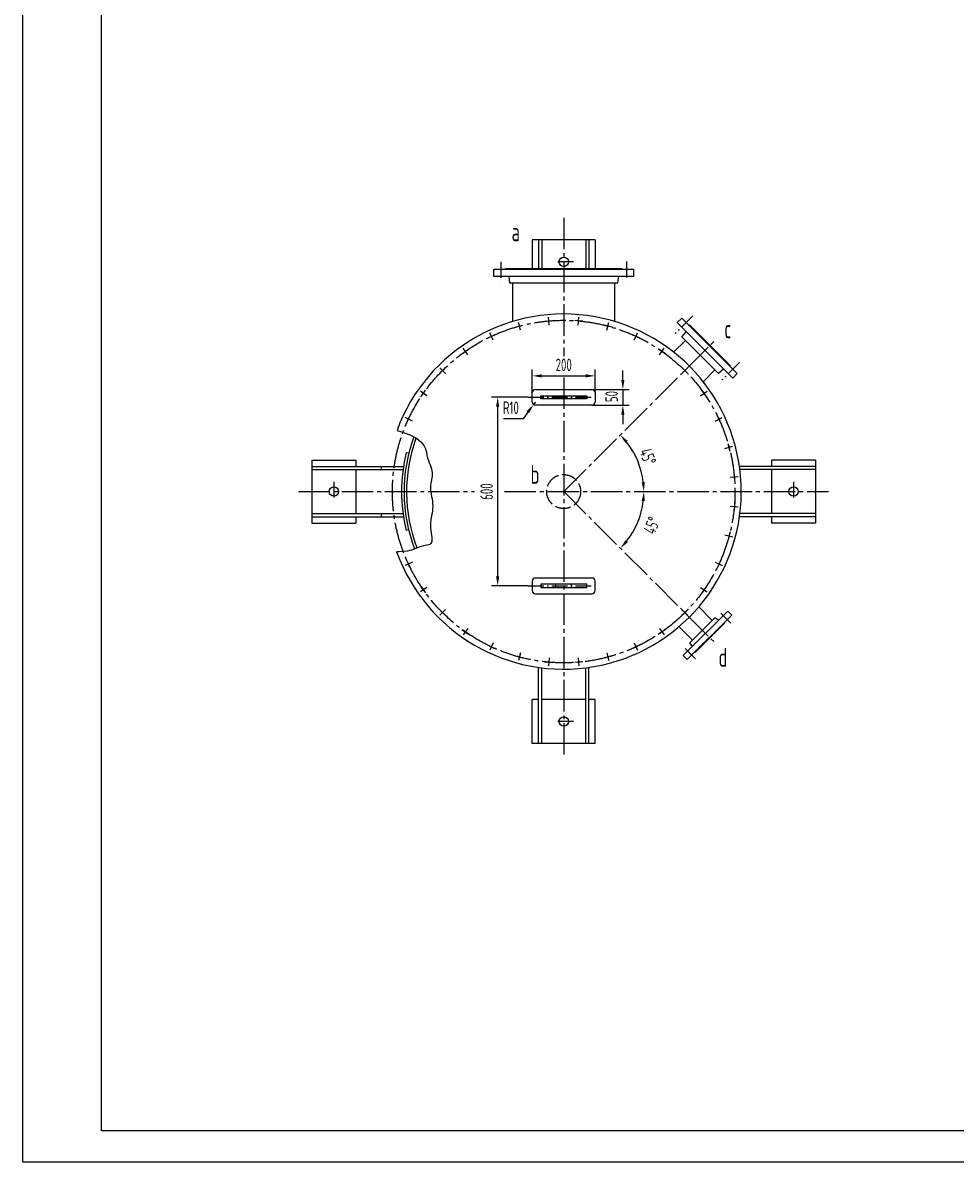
# Model space of a CAD drawing. Extents: x 100 to 6067, y 30 to 8440.
# Drawn here: x 100 to 3070, y 30 to 3655 of the extents above; entities that cross this region are included whole.
import ezdxf

# ---------------------------------------------------------------- set-up
doc = ezdxf.new("R2010")
doc.units = 0
doc.header["$LTSCALE"] = 10
for name, pattern in [('GEN3', [6.25, 5, -1.25]), ('GEN7', [13.75, 10, -1.25, 1.25, -1.25]), ('GEN7A', [7.5, 5, -1.25, 0, -1.25])]:
    doc.linetypes.add(name, pattern=pattern)
doc.layers.get('0').update_dxf_attribs({"linetype": 'CONTINUOUS'})
doc.layers.get('DEFPOINTS').update_dxf_attribs({"linetype": 'CONTINUOUS'})
for name, color, linetype in [('3', 6, 'GEN3'), ('4', 3, 'CONTINUOUS'), ('5', 3, 'CONTINUOUS'), ('6', 2, 'CONTINUOUS'), ('7', 4, 'GEN7'), ('7A', 4, 'GEN7A'), ('TILE1', 5, 'CONTINUOUS')]:
    doc.layers.add(name, color=color, linetype=linetype)
doc.styles.add('HZ', font='geniso', dxfattribs={"width": 0.7, "bigfont": 'hztxt'})
doc.styles.get("Standard").update_dxf_attribs({"font": 'geniso.shx', "bigfont": 'hztxt.shx'})
doc.dimstyles.new('GEN-ISO', dxfattribs={"dimscale": 10, "dimtxt": 4, "dimasz": 3, "dimexe": 2, "dimexo": 0, "dimgap": 1.5, "dimtad": 3, "dimzin": 1, "dimtxsty": 'HZ', "dimcen": 0, "dimclrd": 256, "dimclre": 256, "dimclrt": 2, "dimazin": 3, "dimtp": 0.1, "dimtm": 0.1, "dimtfac": 0.71, "dimtdec": 3, "dimtofl": 0, "dimtmove": 0, "dimatfit": 3, "dimtzin": 0})
doc.dimstyles.new('GEN-ISO$4', dxfattribs={"dimscale": 10, "dimtxt": 4, "dimasz": 3, "dimexe": 2, "dimexo": 0, "dimgap": 1.5, "dimtad": 1, "dimtoh": 1, "dimtxsty": 'HZ', "dimcen": 0, "dimclrd": 256, "dimclre": 256, "dimclrt": 2, "dimazin": 3, "dimtp": 0.1, "dimtm": 0.1, "dimtfac": 0.71, "dimtdec": 3, "dimtofl": 0, "dimtmove": 0, "dimatfit": 3, "dimtzin": 0})

# ---------------------------------------------------------------- blocks, each defined once
blk = doc.blocks.new('GB-A1S')
for p, q in [((35, 13), (35, 834)), ((594, 13), (35, 13))]:
    blk.add_line(p, q)
at = {"layer": 'TILE1'}
for p, q in [((10, 3), (10, 844)), ((10, 3), (10, 597)), ((604, 3), (10, 3))]:
    blk.add_line(p, q, dxfattribs=at)
for tag, p in [('MAX', (604, 844)), ('RU', (594, 834)), ('INSERT', (594, 13))]:
    blk.add_attdef(tag, p, '', height=3.5)
blk = doc.blocks.new('*D235')
at = {"linetype": 'BYBLOCK'}
for p, q in [((1550.9, 3645.9), (1550.9, 3719.1)), ((1580.9, 3699.1), (1720.9, 3699.1)), ((1750.9, 3645.9), (1750.9, 3719.1))]:
    blk.add_line(p, q, dxfattribs=at)
for points in [[(1580.9, 3704.1), (1580.9, 3694.1), (1550.9, 3699.1)], [(1720.9, 3704.1), (1720.9, 3694.1), (1750.9, 3699.1)]]:
    blk.add_solid(points, dxfattribs=at)
at = {"layer": 'DEFPOINTS', "color": 0, "linetype": 'BYBLOCK'}
for p in [(1750.9, 3699.1), (1550.9, 3645.9), (1750.9, 3645.9)]:
    blk.add_point(p, dxfattribs=at)
at = {"color": 2, "linetype": 'BYBLOCK', "insert": (1650.9, 3734.1), "char_height": 40, "attachment_point": 5, "style": 'HZ'}
blk.add_mtext('200', dxfattribs=at)
blk = doc.blocks.new('*D237')
at = {"linetype": 'BYBLOCK'}
for p, q in [((1560.9, 3615.9), (1554.9, 3607.9)), ((1521.7, 3562.8), (1459, 3562.8)), ((1537.1, 3583.8), (1521.7, 3562.8))]:
    blk.add_line(p, q, dxfattribs=at)
blk.add_solid([(1533.1, 3586.7), (1541.1, 3580.8), (1554.9, 3607.9)], dxfattribs=at)
at = {"layer": 'DEFPOINTS', "color": 0, "linetype": 'BYBLOCK'}
for p in [(1554.9, 3607.9), (1560.9, 3615.9)]:
    blk.add_point(p, dxfattribs=at)
at = {"color": 2, "linetype": 'BYBLOCK', "insert": (1482.9, 3597.8), "char_height": 40, "attachment_point": 5, "style": 'HZ'}
blk.add_mtext('R10', dxfattribs=at)
blk = doc.blocks.new('*D236')
at = {"linetype": 'BYBLOCK'}
for p, q in [((1839.2, 3685.9), (1839.2, 3715.9)), ((1740.9, 3655.9), (1859.2, 3655.9)), ((1839.2, 3655.9), (1839.2, 3605.9)), ((1740.9, 3605.9), (1859.2, 3605.9)), ((1839.2, 3575.9), (1839.2, 3545.9))]:
    blk.add_line(p, q, dxfattribs=at)
for points in [[(1834.2, 3685.9), (1844.2, 3685.9), (1839.2, 3655.9)], [(1834.2, 3575.9), (1844.2, 3575.9), (1839.2, 3605.9)]]:
    blk.add_solid(points, dxfattribs=at)
at = {"layer": 'DEFPOINTS', "color": 0, "linetype": 'BYBLOCK'}
for p in [(1740.9, 3655.9), (1740.9, 3605.9), (1839.2, 3605.9)]:
    blk.add_point(p, dxfattribs=at)
at = {"color": 2, "linetype": 'BYBLOCK', "insert": (1803.5, 3633.3), "char_height": 40, "attachment_point": 5, "rotation": 90, "style": 'HZ'}
blk.add_mtext('50', dxfattribs=at)
blk = doc.blocks.new('*D234')
at = {"linetype": 'BYBLOCK'}
for p, q in [((1538, 3630.9), (1420.7, 3630.9)), ((1440.7, 3600.9), (1440.7, 3060.9)), ((1538, 3030.9), (1420.7, 3030.9))]:
    blk.add_line(p, q, dxfattribs=at)
for points in [[(1435.7, 3600.9), (1445.7, 3600.9), (1440.7, 3630.9)], [(1435.7, 3060.9), (1445.7, 3060.9), (1440.7, 3030.9)]]:
    blk.add_solid(points, dxfattribs=at)
at = {"layer": 'DEFPOINTS', "color": 0, "linetype": 'BYBLOCK'}
for p in [(1538, 3630.9), (1440.7, 3030.9), (1538, 3030.9)]:
    blk.add_point(p, dxfattribs=at)
at = {"color": 2, "linetype": 'BYBLOCK', "insert": (1405.7, 3330.9), "char_height": 40, "attachment_point": 5, "rotation": 90, "style": 'HZ'}
blk.add_mtext('600', dxfattribs=at)
blk = doc.blocks.new('*D238')
at = {"linetype": 'BYBLOCK'}
blk.add_arc((1650.9, 3045.5), 254.9, 6.7477, 38.2523, dxfattribs=at)
for points in [[(1847.3, 3200), (1854.8, 3206.7), (1831.1, 3225.8)], [(1909, 3075.8), (1899, 3075.2), (1905.8, 3045.5)]]:
    blk.add_solid(points, dxfattribs=at)
at = {"layer": 'DEFPOINTS', "color": 0, "linetype": 'BYBLOCK'}
for p in [(2137.4, 3532), (1897.1, 3111.5), (1462.5, 3045.5), (1650.9, 3045.5), (2309.2, 3045.5)]:
    blk.add_point(p, dxfattribs=at)
at = {"color": 2, "linetype": 'BYBLOCK', "insert": (1918.7, 3156.5), "char_height": 40, "attachment_point": 5, "rotation": 292.5, "style": 'HZ'}
blk.add_mtext('45°', dxfattribs=at)
blk = doc.blocks.new('*D239')
at = {"linetype": 'BYBLOCK'}
blk.add_arc((1650.9, 3045.5), 255.1, 321.7407, 353.2593, dxfattribs=at)
for points in [[(1899.3, 3015.9), (1909.2, 3015.3), (1906, 3045.5)], [(1855, 2884.2), (1847.5, 2890.9), (1831.3, 2865.1)]]:
    blk.add_solid(points, dxfattribs=at)
at = {"layer": 'DEFPOINTS', "color": 0, "linetype": 'BYBLOCK'}
for p in [(1462.5, 3045.5), (1650.9, 3045.5), (2309.2, 3045.5), (1871.8, 2918), (2137.4, 2559.1)]:
    blk.add_point(p, dxfattribs=at)
at = {"color": 2, "linetype": 'BYBLOCK', "insert": (1931.3, 2938.1), "char_height": 40, "attachment_point": 5, "rotation": 69.0459, "style": 'HZ'}
blk.add_mtext('45°', dxfattribs=at)

msp = doc.modelspace()

# ---------------------------------------------------------------- linework, layer by layer
for p, q in [((1921.0619, 2964.9836), (1721.0619, 2964.9836)), ((1721.0619, 2964.9836), (1721.0619, 2873.7537)), ((1741.0619, 2964.9836), (1741.0619, 2873.7537)), ((1751.0619, 2964.9836), (1751.0619, 2873.7537)), ((1891.0619, 2964.9836), (1891.0619, 2873.7537)), ((1901.0619, 2964.9836), (1901.0619, 2873.7537)), ((1921.0619, 2964.9836), (1921.0619, 2873.7537)), ((1598.5619, 2871.7537), (2043.5619, 2871.7537)), ((1598.5619, 2847.7537), (1598.5619, 2871.7537)), ((1636.0619, 2873.7537), (2006.0619, 2873.7537)), ((1636.0619, 2871.7537), (1636.0619, 2873.7537)), ((2006.0619, 2871.7537), (2006.0619, 2873.7537)), ((2043.5619, 2871.7537), (2043.5619, 2847.7537)), ((2043.5619, 2847.7537), (1598.5619, 2847.7537)), ((1646.0619, 2847.7537), (1649.0619, 2827.7537)), ((1993.0619, 2827.7537), (1996.0619, 2847.7537)), ((1649.0619, 2827.7537), (1993.0619, 2827.7537)), ((1658.5619, 2827.7537), (1658.5619, 2704.881)), ((1983.5619, 2704.881), (1983.5619, 2827.7537)), ((1666.7085, 2686.6204), (1691.3895, 2693.2336)), ((1683.5685, 2676.8863), (1676.9552, 2701.5673)), ((1759.8483, 2705.48), (1785.3028, 2707.707)), ((1774.7618, 2692.9661), (1772.5349, 2718.4205)), ((1882.2755, 2705.48), (1856.8211, 2707.707)), ((1867.362, 2692.9661), (1869.589, 2718.4205)), ((1975.4153, 2686.6204), (1950.7343, 2693.2336)), ((1958.5554, 2676.8863), (1965.1686, 2701.5673)), ((2182.3935, 2701.862), (2196.5356, 2716.0041)), ((2359.1702, 2525.0853), (2182.3935, 2701.862)), ((2196.5356, 2716.0041), (2373.3123, 2539.2274)), ((2221.2844, 2694.0838), (2219.8701, 2692.6696)), ((2351.392, 2563.9762), (2221.2844, 2694.0838)), ((1578.2587, 2651.8737), (1601.4163, 2662.6723)), ((1596.5528, 2645.2152), (1585.7542, 2668.3728)), ((2063.8652, 2651.8737), (2040.7075, 2662.6723)), ((2045.5711, 2645.2152), (2056.3697, 2668.3728)), ((2197.2427, 2655.9), (2211.3849, 2672.8706)), ((2313.2082, 2539.9345), (2197.2427, 2655.9)), ((1497.1862, 2602.2957), (1518.1169, 2616.9515)), ((1516.3587, 2598.9151), (1501.7028, 2619.8457)), ((2144.9376, 2602.2957), (2124.0069, 2616.9515)), ((2125.7652, 2598.9151), (2140.421, 2619.8457)), ((2208.2029, 2644.9399), (2170.7777, 2607.5147)), ((1425.9546, 2539.3928), (1444.0224, 2557.4606)), ((1445.4228, 2539.3928), (1427.3551, 2557.4606)), ((2196.701, 2539.3928), (2214.7688, 2557.4606)), ((2216.1692, 2539.3928), (2198.1015, 2557.4606)), ((2302.2481, 2550.8947), (2264.8229, 2513.4695)), ((2330.1788, 2554.0767), (2313.2082, 2539.9345)), ((2349.9778, 2562.5619), (2351.392, 2563.9762)), ((2373.3123, 2539.2274), (2359.1702, 2525.0853)), ((1385.9006, 2468.457), (1364.9699, 2483.1128)), ((1366.7282, 2465.0764), (1381.384, 2486.007)), ((1721.0619, 2448.7537), (1721.0619, 2478.7537)), ((1731.0619, 2488.7537), (1911.0619, 2488.7537)), ((1747.8622, 2468.7537), (1894.2617, 2468.7537)), ((1747.8622, 2458.7537), (1747.8622, 2468.7537)), ((1894.2617, 2468.7537), (1894.2617, 2458.7537)), ((1921.0619, 2478.7537), (1921.0619, 2448.7537)), ((2256.2233, 2468.457), (2277.154, 2483.1128)), ((2275.3957, 2465.0764), (2260.7399, 2486.007)), ((1911.0619, 2438.7537), (1731.0619, 2438.7537)), ((1894.2617, 2458.7537), (1747.8622, 2458.7537)), ((1339.6005, 2388.2629), (1316.4428, 2399.0615)), ((1321.3064, 2381.6044), (1332.105, 2404.762)), ((2302.5234, 2388.2629), (2325.681, 2399.0615)), ((2320.8175, 2381.6044), (2310.0189, 2404.762)), ((1327.8954, 2285.6174), (1320.129, 2287.5365)), ((2334.1945, 2301.2472), (2358.8755, 2307.8604)), ((2351.0544, 2291.5131), (2344.4412, 2316.1941)), ((1019.832, 2263.7537), (1019.832, 2063.7537)), ((1019.832, 2263.7537), (1159.832, 2263.7537)), ((1159.832, 2263.7537), (1159.832, 2243.7537)), ((2622.2918, 2263.7537), (2482.2918, 2263.7537)), ((2482.2918, 2263.7537), (2482.2918, 2243.7537)), ((2622.2918, 2263.7537), (2622.2918, 2063.7537)), ((1019.832, 2243.7537), (1309.832, 2243.7537)), ((1019.832, 2233.7537), (1309.832, 2233.7537)), ((1159.832, 2233.7537), (1159.832, 2093.7537)), ((1239.832, 2243.7537), (1239.832, 2233.7537)), ((2350.2743, 2210.0538), (2375.7287, 2212.2808)), ((2365.1878, 2197.5399), (2362.9609, 2222.9943)), ((2622.2918, 2243.7537), (2380.3695, 2243.7537)), ((2622.2918, 2233.7537), (2381.7089, 2233.7537)), ((2482.2918, 2233.7537), (2482.2918, 2093.7537)), ((2350.2743, 2117.4536), (2375.7287, 2115.2267)), ((2365.1878, 2129.9675), (2362.9609, 2104.5131)), ((1019.832, 2093.7537), (1309.832, 2093.7537)), ((1019.832, 2083.7537), (1311.3012, 2083.7537)), ((1159.832, 2083.7537), (1159.832, 2063.7537)), ((1239.832, 2093.7537), (1239.832, 2083.7537)), ((2622.2918, 2083.7537), (2380.3695, 2083.7537)), ((2622.2918, 2093.7537), (2381.7089, 2093.7537)), ((2482.2918, 2083.7537), (2482.2918, 2063.7537)), ((1019.832, 2063.7537), (1159.832, 2063.7537)), ((1327.8954, 2041.89), (1320.129, 2039.9709)), ((2351.0544, 2035.9944), (2344.4412, 2011.3134)), ((2622.2918, 2063.7537), (2482.2918, 2063.7537)), ((2334.1945, 2026.2603), (2358.8755, 2019.647)), ((1339.6005, 1939.2446), (1316.4428, 1928.446)), ((1321.3064, 1945.9031), (1332.105, 1922.7454)), ((2302.5234, 1939.2446), (2325.681, 1928.446)), ((2320.8175, 1945.9031), (2310.0189, 1922.7454)), ((1911.0619, 1888.7537), (1731.0619, 1888.7537)), ((1385.9006, 1859.0505), (1364.9699, 1844.3946)), ((1366.7282, 1862.4311), (1381.384, 1841.5004)), ((1721.0619, 1878.7537), (1721.0619, 1848.7537)), ((1894.2617, 1868.7537), (1747.8622, 1868.7537)), ((1747.8622, 1868.7537), (1747.8622, 1858.7537)), ((1747.8622, 1858.7537), (1894.2617, 1858.7537)), ((1894.2617, 1858.7537), (1894.2617, 1868.7537)), ((1921.0619, 1848.7537), (1921.0619, 1878.7537)), ((2256.2233, 1859.0505), (2277.154, 1844.3946)), ((2275.3957, 1862.4311), (2260.7399, 1841.5004)), ((1731.0619, 1838.7537), (1911.0619, 1838.7537)), ((1425.9546, 1788.1146), (1444.0224, 1770.0469)), ((1445.4228, 1788.1146), (1427.3551, 1770.0469)), ((2196.701, 1788.1146), (2214.7688, 1770.0469)), ((2216.1692, 1788.1146), (2198.1015, 1770.0469)), ((2201.4854, 1641.9089), (2342.9067, 1783.3303)), ((2293.7628, 1753.9853), (2250.8024, 1796.9457)), ((2342.9067, 1783.3303), (2355.6347, 1770.6024)), ((2355.6347, 1770.6024), (2214.2133, 1629.181)), ((2221.9915, 1682.214), (2302.6016, 1762.8242)), ((2333.0072, 1745.1465), (2239.6691, 1651.8084)), ((2302.6016, 1762.8242), (2313.9154, 1754.3389)), ((2331.593, 1746.5607), (2333.0072, 1745.1465)), ((1497.1862, 1725.2118), (1518.1169, 1710.5559)), ((1516.3587, 1728.5924), (1501.7028, 1707.6617)), ((2144.9376, 1725.2118), (2124.0069, 1710.5559)), ((2125.7652, 1728.5924), (2140.421, 1707.6617)), ((2230.8303, 1691.0528), (2187.8699, 1734.0132)), ((1578.2587, 1675.6338), (1601.4163, 1664.8352)), ((1596.5528, 1682.2923), (1585.7542, 1659.1346)), ((2063.8652, 1675.6338), (2040.7075, 1664.8352)), ((2045.5711, 1682.2923), (2056.3697, 1659.1346)), ((2230.4767, 1670.9003), (2221.9915, 1682.214)), ((1666.7085, 1640.8871), (1691.3895, 1634.2738)), ((1683.5685, 1650.6212), (1676.9552, 1625.9402)), ((1774.7618, 1634.5413), (1772.5349, 1609.0869)), ((1867.362, 1634.5413), (1869.589, 1609.0869)), ((1975.4153, 1640.8871), (1950.7343, 1634.2738)), ((1958.5554, 1650.6212), (1965.1686, 1625.9402)), ((2214.2133, 1629.181), (2201.4854, 1641.9089)), ((2238.2549, 1653.2226), (2239.6691, 1651.8084)), ((1741.0619, 1362.5238), (1741.0619, 1604.4461)), ((1751.0619, 1362.5238), (1751.0619, 1603.1068)), ((1759.8483, 1622.0274), (1785.3028, 1619.8004)), ((1882.2755, 1622.0274), (1856.8211, 1619.8004)), ((1891.0619, 1362.5238), (1891.0619, 1603.1068)), ((1901.0619, 1362.5238), (1901.0619, 1604.4461)), ((1721.0619, 1362.5238), (1721.0619, 1502.5238)), ((1741.0619, 1502.5238), (1721.0619, 1502.5238)), ((1891.0619, 1502.5238), (1751.0619, 1502.5238)), ((1921.0619, 1502.5238), (1901.0619, 1502.5238)), ((1921.0619, 1362.5238), (1921.0619, 1502.5238)), ((1921.0619, 1362.5238), (1721.0619, 1362.5238))]:
    msp.add_line(p, q)
for centre in [(1821.0619, 2894.9836), (1089.832, 2163.7537), (2552.2918, 2163.7537), (1821.0619, 1432.5238)]:
    msp.add_circle(centre, 15)
for centre, radius, start, end in [((1821.0619, 2163.7537), 565, 199.8194986, 159.8370555), ((1731.0619, 2478.7537), 10, 90, 180), ((1911.0619, 2478.7537), 10, 0, 90), ((1731.0619, 2448.7537), 10, 180, 270), ((1911.0619, 2448.7537), 10, 270, 360), ((1821.0619, 2163.7537), 508, 159.9529589, 201.0005867), ((1821.0619, 2163.7537), 500, 160.0802011, 200.9946245), ((1821.0619, 2163.7537), 516, 166.12, 193.88), ((1731.0619, 1878.7537), 10, 90, 180), ((1911.0619, 1878.7537), 10, 0, 90), ((1731.0619, 1848.7537), 10, 180, 270), ((1911.0619, 1848.7537), 10, 270, 0)]:
    msp.add_arc(centre, radius, start, end)
at = {"layer": '3'}
for p, q in [((1796.0619, 2468.7537), (1796.0619, 2458.7537)), ((1846.0619, 2468.7537), (1846.0619, 2458.7537)), ((1796.0619, 1858.7537), (1796.0619, 1868.7537)), ((1846.0619, 1858.7537), (1846.0619, 1868.7537))]:
    msp.add_line(p, q, dxfattribs=at)
msp.add_circle((1821.0619, 2163.7537), 54, dxfattribs=at)
at = {"layer": '4'}
msp.add_lwpolyline([(1290.6873, 2358.5042), (1302.0211, 2355.4597), (1331.3406, 2344.5238), (1352.4868, 2333.3048), (1366.9009, 2321.997), (1376.0239, 2310.7951), (1381.2969, 2299.8934), (1384.1608, 2289.4864), (1386.0568, 2279.7684), (1388.1592, 2270.8838), (1390.576, 2262.7754), (1393.1484, 2255.3358), (1395.7177, 2248.4579), (1398.1252, 2242.0341), (1400.212, 2235.9573), (1401.8196, 2230.12), (1402.7891, 2224.415), (1403.0184, 2218.7465), (1402.6314, 2213.0655), (1401.8087, 2207.3348), (1400.7308, 2201.5169), (1399.5782, 2195.5746), (1398.5313, 2189.4706), (1397.7709, 2183.1674), (1397.4773, 2176.6278), (1397.774, 2169.8273), (1398.5562, 2162.7935), (1399.6622, 2155.5669), (1400.93, 2148.1878), (1402.1978, 2140.6966), (1403.3037, 2133.134), (1404.086, 2125.5402), (1404.3827, 2117.9557), (1404.086, 2110.4096), (1403.3037, 2102.8853), (1402.1978, 2095.3548), (1400.93, 2087.7901), (1399.6622, 2080.1631), (1398.5562, 2072.4459), (1397.774, 2064.6105), (1397.4773, 2056.6288), (1397.7657, 2048.5067), (1398.4898, 2040.3845), (1399.4381, 2032.4366), (1400.3988, 2024.8371), (1401.1603, 2017.7603), (1401.511, 2011.3803), (1401.2391, 2005.8715), (1400.1332, 2001.4081), (1398.0302, 1998.0916), (1394.9624, 1995.7334), (1391.0107, 1994.072), (1386.256, 1992.8462), (1380.7792, 1991.7947), (1374.6612, 1990.656), (1367.983, 1989.1689), (1360.8255, 1987.0719), (1353.1991, 1984.2185), (1344.8319, 1980.9202), (1335.3815, 1977.6032), (1324.5057, 1974.6937), (1311.8621, 1972.6181), (1297.1082, 1971.8024), (1289.5295, 1972.1859)], dxfattribs=at)
at = {"layer": '7'}
for p, q in [((1821.0619, 3034.6232), (1821.0619, 2594.9057)), ((1821.0619, 2163.7537), (2307.5514, 2650.2432)), ((1821.0619, 2526.8087), (1821.0619, 1323.6195)), ((977.4291, 2163.7537), (1537.3817, 2163.7537)), ((1632.7337, 2163.7537), (2663.2, 2163.7537)), ((1821.0619, 2163.7537), (2307.5514, 1677.2643))]:
    msp.add_line(p, q, dxfattribs=at)
msp.add_circle((1821.0619, 2163.7537), 545, dxfattribs=at)
at = {"layer": '7A'}
for p, q in [((1621.0619, 2894.3858), (1621.0619, 2830.6272)), ((1851.8959, 2894.9836), (1786.5961, 2894.9836)), ((2021.0619, 2895.3743), (2021.0619, 2830.133)), ((2231.891, 2723.0752), (2175.3224, 2666.5066)), ((2380.3834, 2574.5828), (2323.8148, 2518.0142)), ((1708.1489, 2463.7537), (1929.98, 2463.7537)), ((1089.832, 2194.5877), (1089.832, 2129.2879)), ((2552.2918, 2194.5877), (2552.2918, 2129.2879)), ((1708.1489, 1863.7537), (1929.98, 1863.7537)), ((2353.1194, 1744.8333), (2320.8039, 1777.1489)), ((2239.9823, 1631.6962), (2207.6668, 1664.0118)), ((1851.8959, 1432.5238), (1786.5961, 1432.5238))]:
    msp.add_line(p, q, dxfattribs=at)

# ---------------------------------------------------------------- block references
at = {"xscale": 10, "yscale": 10, "zscale": 10}
msp.add_blockref('GB-A1S', (0, 0), dxfattribs=at)

# ---------------------------------------------------------------- texts
at = {"layer": '6', "style": 'HZ', "width": 0.7}
for s, p in [('a', (1655.066, 2960.2454)), ('c', (2332.0856, 2651.504)), ('b', (1716.0006, 2188.6358)), ('d', (2313.9302, 1606.1741))]:
    msp.add_text(s, height=60, dxfattribs=at).set_placement(p)

# ---------------------------------------------------------------- dimensions: what is measured, and where the dimension line sits
at = {"layer": '5'}
dim = msp.add_angular_dim_2l(base=(2065.6331, 2235.5187), line1=((1632.7337, 2163.7537), (2479.3423, 2163.7537)), line2=((1821.0619, 2163.7537), (2307.5514, 2650.2432)), dimstyle='GEN-ISO', override={"dimdec": 0}, dxfattribs=at)
dim.commit()
dim.dimension.update_dxf_attribs({"geometry": '*D238', "text_midpoint": (2088.8788, 2274.6871), "insert": (170.192, -881.791)})
dim = msp.add_linear_dim(base=(1921.0619, 2531.9549), p1=(1721.0619, 2478.7537), p2=(1921.0619, 2478.7537), dimstyle='GEN-ISO', override={"dimdec": 0, "dimaunit": 1}, dxfattribs=at)
dim.commit()
dim.dimension.update_dxf_attribs({"geometry": '*D235', "text_midpoint": (1821.0619, 2566.9549), "insert": (170.192, -1167.1922)})
dim = msp.add_linear_dim(base=(2009.4308, 2438.7537), p1=(1911.0619, 2488.7537), p2=(1911.0619, 2438.7537), angle=90, dimstyle='GEN-ISO', override={"dimdec": 0, "dimaunit": 1}, dxfattribs=at)
dim.commit()
dim.dimension.update_dxf_attribs({"geometry": '*D236', "text_midpoint": (1973.7156, 2466.1074), "dimtype": 160, "insert": (170.192, -1167.1922)})
dim = msp.add_linear_dim(base=(1610.9409, 1863.7537), p1=(1708.1489, 2463.7537), p2=(1708.1489, 1863.7537), angle=90, dimstyle='GEN-ISO', override={"dimdec": 0, "dimaunit": 1}, dxfattribs=at)
dim.commit()
dim.dimension.update_dxf_attribs({"geometry": '*D234', "text_midpoint": (1575.9409, 2163.7537), "insert": (170.192, -1167.1922)})
dim = msp.add_radius_dim(center=(1731.0619, 2448.7537), mpoint=(1725.1247, 2440.707), text='R<>', dimstyle='GEN-ISO$4', override={"dimdec": 0, "dimpost": '<>', "dimtofl": 1}, dxfattribs=at)
dim.commit()
dim.dimension.update_dxf_attribs({"geometry": '*D237', "text_midpoint": (1653.0595, 2395.653), "dimtype": 164, "insert": (170.192, -1167.1922)})
dim = msp.add_angular_dim_2l(base=(2046.2009, 2043.7036), line1=((1821.0619, 2163.7537), (2307.5514, 1677.2643)), line2=((1632.7337, 2163.7537), (2479.3423, 2163.7537)), dimstyle='GEN-ISO', override={"dimdec": 0}, dxfattribs=at)
dim.commit()
dim.dimension.update_dxf_attribs({"geometry": '*D239', "text_midpoint": (2134.1988, 2043.8395), "dimtype": 162, "insert": (170.192, -881.791)})

doc.saveas('drawing.dxf')
